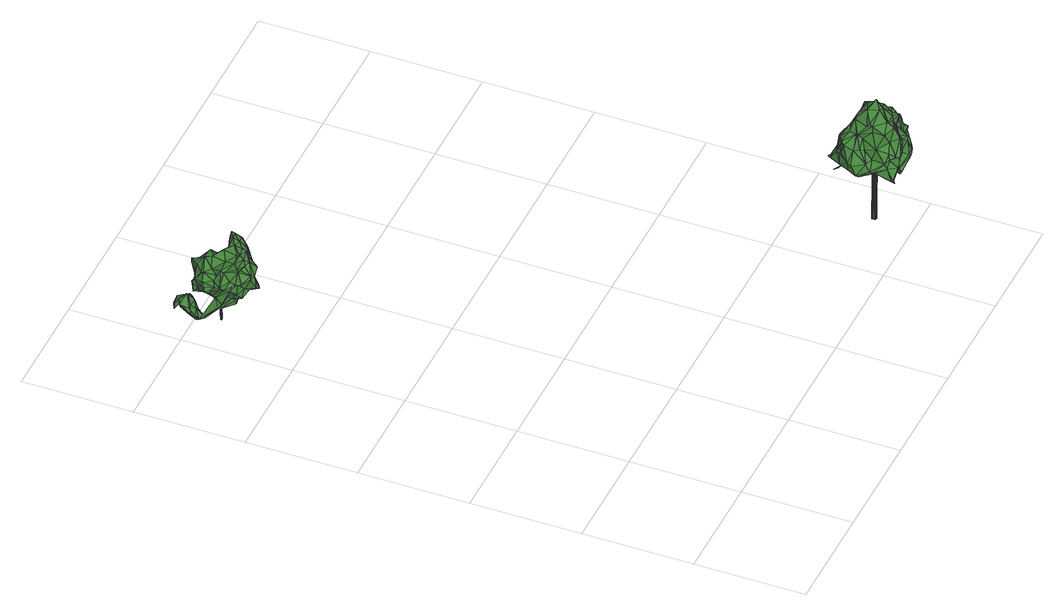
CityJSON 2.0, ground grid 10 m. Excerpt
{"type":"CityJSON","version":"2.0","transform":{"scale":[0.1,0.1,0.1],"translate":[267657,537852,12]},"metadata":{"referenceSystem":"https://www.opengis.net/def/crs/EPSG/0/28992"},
"CityObjects":{
"tree1":{"type":"SolitaryVegetationObject","attributes":{"gtid":469,"crown_width_m":6.01,"crown_median_z":16.8,"crown_r50_m":0.271,"crown_porosity":0.918,"trunk_H_m":3.92,"trunk_DBH_m":0.187,"trunk_radius_m":0.0935,"trunk_base_height_m":12.88,"original_gtid":"471"},"geometry":[{"type":"MultiSurface","lod":"3","boundaries":[[[0,1,2]],[[3,4,5]],[[6,7,8]],[[6,8,9]],[[10,5,4]],[[11,12,13]],[[3,0,14]],[[15,16,17]],[[18,19,20]],[[18,20,21]],[[22,23,24]],[[17,25,26]],[[27,25,17]],[[28,29,30]],[[31,32,33]],[[34,30,35]],[[34,35,36]],[[2,1,37]],[[38,39,40]],[[16,41,42]],[[1,0,3]],[[43,44,38]],[[45,46,47]],[[45,47,48]],[[49,50,51]],[[52,38,44]],[[4,3,53]],[[3,14,53]],[[3,5,1]],[[48,18,54]],[[55,56,57]],[[58,59,60]],[[58,60,61]],[[62,63,64]],[[65,66,67]],[[68,24,64]],[[33,32,26]],[[69,70,71]],[[72,73,74]],[[75,76,36]],[[77,10,4]],[[77,4,53]],[[78,79,65]],[[0,2,14]],[[80,14,2]],[[52,81,59]],[[33,82,83]],[[84,85,86]],[[87,88,11]],[[89,61,60]],[[90,44,43]],[[91,92,93]],[[94,91,93]],[[22,91,94]],[[95,77,14]],[[96,97,98]],[[97,99,100]],[[101,102,56]],[[103,104,105]],[[21,54,18]],[[106,107,108]],[[105,75,103]],[[22,94,23]],[[109,110,111]],[[94,93,85]],[[84,94,85]],[[51,112,113]],[[51,113,49]],[[114,115,51]],[[116,90,43]],[[17,117,25]],[[118,119,102]],[[26,32,17]],[[84,86,120]],[[90,116,57]],[[121,122,77]],[[101,123,124]],[[101,56,123]],[[118,125,104]],[[105,104,125]],[[81,52,44]],[[106,126,127]],[[44,90,128]],[[44,128,81]],[[129,36,35]],[[130,131,132]],[[130,132,56]],[[15,133,134]],[[69,129,135]],[[136,83,82]],[[34,123,55]],[[84,137,94]],[[23,94,137]],[[100,65,97]],[[76,75,105]],[[138,62,64]],[[68,139,24]],[[55,123,56]],[[109,132,110]],[[74,140,141]],[[123,34,124]],[[98,142,96]],[[143,144,137]],[[143,137,131]],[[145,146,147]],[[148,66,149]],[[85,93,120]],[[70,41,16]],[[27,150,25]],[[138,118,151]],[[138,151,62]],[[88,152,31]],[[55,153,34]],[[17,32,42]],[[25,154,26]],[[37,106,12]],[[155,120,92]],[[156,30,29]],[[118,157,125]],[[38,116,43]],[[121,95,11]],[[118,104,151]],[[17,25,158]],[[59,81,159]],[[11,88,83]],[[150,154,25]],[[160,161,7]],[[32,152,42]],[[120,86,85]],[[105,162,76]],[[108,12,106]],[[13,12,108]],[[106,127,107]],[[163,161,160]],[[92,161,163]],[[150,164,107]],[[11,83,121]],[[17,42,15]],[[145,165,146]],[[134,165,145]],[[27,164,150]],[[136,166,83]],[[163,160,167]],[[93,92,120]],[[78,65,100]],[[168,169,104]],[[163,109,170]],[[141,78,171]],[[100,171,78]],[[31,83,121]],[[172,173,174]],[[172,174,175]],[[176,160,74]],[[176,74,73]],[[46,177,47]],[[106,37,126]],[[37,12,178]],[[38,179,116]],[[180,19,115]],[[10,122,5]],[[146,18,48]],[[112,18,146]],[[5,122,37]],[[126,37,122]],[[17,158,27]],[[148,181,67]],[[132,111,110]],[[91,161,92]],[[7,161,91]],[[182,50,49]],[[12,11,178]],[[70,183,181]],[[70,184,183]],[[68,64,63]],[[68,63,46]],[[84,111,137]],[[131,137,111]],[[126,122,127]],[[21,20,45]],[[160,7,72]],[[52,59,58]],[[70,181,41]],[[141,140,114]],[[130,102,119]],[[141,171,74]],[[56,102,130]],[[143,138,144]],[[138,64,144]],[[21,45,54]],[[135,156,70]],[[184,153,179]],[[178,11,80]],[[80,11,95]],[[185,46,63]],[[163,159,109]],[[57,56,128]],[[57,128,90]],[[151,169,186]],[[151,186,62]],[[39,38,187]],[[39,187,96]],[[104,169,151]],[[116,179,153]],[[42,41,148]],[[97,96,61]],[[108,87,13]],[[40,67,181]],[[184,38,40]],[[37,178,2]],[[80,2,178]],[[16,71,70]],[[6,9,20]],[[80,95,14]],[[23,137,144]],[[73,188,176]],[[97,65,98]],[[59,159,60]],[[5,37,1]],[[102,101,157]],[[125,157,101]],[[189,167,159]],[[189,159,163]],[[189,163,167]],[[36,76,162]],[[95,121,77]],[[64,24,144]],[[23,144,24]],[[36,162,34]],[[124,34,162]],[[77,122,10]],[[132,81,128]],[[132,128,56]],[[142,98,65]],[[48,54,45]],[[31,83,88]],[[149,175,190]],[[163,170,92]],[[88,87,152]],[[14,77,53]],[[16,42,17]],[[109,111,170]],[[155,170,111]],[[91,22,139]],[[100,99,171]],[[184,28,30]],[[87,11,13]],[[15,42,182]],[[191,72,180]],[[192,69,71]],[[42,190,182]],[[138,119,118]],[[130,119,131]],[[27,158,164]],[[164,158,108]],[[108,107,164]],[[24,139,22]],[[142,65,67]],[[182,113,15]],[[49,113,182]],[[180,72,19]],[[51,193,114]],[[131,111,132]],[[146,165,112]],[[8,7,194]],[[122,166,127]],[[92,170,155]],[[142,67,39]],[[40,39,67]],[[50,174,173]],[[182,175,174]],[[96,142,39]],[[138,143,119]],[[148,149,190]],[[114,140,115]],[[191,115,140]],[[180,115,191]],[[131,119,143]],[[182,190,175]],[[31,152,32]],[[17,152,87]],[[42,152,17]],[[15,195,133]],[[55,57,153]],[[190,42,148]],[[136,82,154]],[[51,50,193]],[[173,193,50]],[[89,171,99]],[[176,171,89]],[[129,103,75]],[[81,109,159]],[[109,81,132]],[[34,153,196]],[[149,172,175]],[[148,67,66]],[[129,75,36]],[[192,129,69]],[[103,129,192]],[[30,156,35]],[[74,171,176]],[[188,74,176]],[[16,134,197]],[[16,15,134]],[[198,141,193]],[[198,193,78]],[[198,78,141]],[[114,193,141]],[[18,112,199]],[[68,46,45]],[[68,45,9]],[[65,149,66]],[[6,20,19]],[[61,96,58]],[[9,139,68]],[[196,153,184]],[[147,200,201]],[[104,202,168]],[[104,103,202]],[[145,201,134]],[[147,201,145]],[[184,179,38]],[[134,201,197]],[[202,197,168]],[[51,115,199]],[[51,199,112]],[[28,184,70]],[[19,203,6]],[[7,6,203]],[[113,112,165]],[[134,133,165]],[[125,162,105]],[[162,125,101]],[[124,162,101]],[[17,87,117]],[[182,174,50]],[[193,173,79]],[[193,79,78]],[[65,79,149]],[[167,160,89]],[[176,89,160]],[[18,199,19]],[[115,19,199]],[[29,70,156]],[[167,89,159]],[[60,159,89]],[[9,45,20]],[[89,99,61]],[[99,97,61]],[[16,197,71]],[[202,71,197]],[[103,71,202]],[[191,73,72]],[[84,120,111]],[[120,155,111]],[[197,201,168]],[[200,168,201]],[[192,71,103]],[[96,187,58]],[[52,58,187]],[[57,116,153]],[[8,139,9]],[[183,40,181]],[[183,184,40]],[[133,195,165]],[[127,166,107]],[[107,166,150]],[[52,187,38]],[[79,173,172]],[[79,172,149]],[[168,200,169]],[[177,200,147]],[[196,30,34]],[[184,30,196]],[[146,47,147]],[[48,47,146]],[[139,194,91]],[[113,195,15]],[[165,195,113]],[[72,74,160]],[[203,72,7]],[[203,19,72]],[[181,148,41]],[[102,157,118]],[[28,70,29]],[[200,177,186]],[[169,200,186]],[[7,91,194]],[[8,194,139]],[[73,191,188]],[[74,188,140]],[[191,140,188]],[[87,108,117]],[[177,147,47]],[[46,186,177]],[[185,186,46]],[[62,186,63]],[[185,63,186]],[[69,135,70]],[[129,35,135]],[[156,135,35]],[[150,166,154]],[[154,166,136]],[[33,83,31]],[[158,25,108]],[[117,108,25]],[[166,122,83]],[[121,83,122]],[[154,82,26]],[[33,26,82]],[[204,205,206]],[[205,207,208]],[[205,208,206]],[[206,208,209]],[[206,208,210]],[[208,207,211]],[[208,211,210]],[[210,211,212]],[[210,212,206]],[[212,211,213]],[[212,213,206]],[[211,207,213]],[[213,207,214]],[[213,214,206]],[[207,205,214]],[[214,205,204]],[[214,204,206]]]}]},
"tree2":{"type":"SolitaryVegetationObject","attributes":{"gtid":304,"crown_width_m":6.71,"crown_median_z":20.65,"crown_r50_m":0.317,"crown_porosity":0.906,"trunk_H_m":7.5,"trunk_DBH_m":0.333,"trunk_radius_m":0.166,"trunk_base_height_m":13.15,"original_gtid":"304"},"geometry":[{"type":"MultiSurface","lod":"3","boundaries":[[[215,216,217]],[[218,217,216]],[[219,220,221]],[[222,223,224]],[[225,226,227]],[[228,229,230]],[[231,232,215]],[[231,215,233]],[[234,235,236]],[[237,238,226]],[[239,240,241]],[[242,243,244]],[[245,241,246]],[[247,241,240]],[[248,249,250]],[[251,252,253]],[[254,255,256]],[[257,258,259]],[[260,261,262]],[[263,264,265]],[[256,255,266]],[[267,247,268]],[[251,242,269]],[[270,271,272]],[[215,232,273]],[[274,275,276]],[[277,278,279]],[[278,280,279]],[[281,282,283]],[[284,285,286]],[[287,288,289]],[[290,291,292]],[[280,293,294]],[[295,296,233]],[[297,298,244]],[[297,244,243]],[[299,300,301]],[[219,302,220]],[[303,304,274]],[[305,297,243]],[[306,307,308]],[[240,309,310]],[[311,250,254]],[[219,221,262]],[[237,312,238]],[[304,275,274]],[[313,245,314]],[[314,245,218]],[[315,316,317]],[[318,319,294]],[[320,321,247]],[[322,323,239]],[[324,325,326]],[[290,292,327]],[[328,329,260]],[[330,225,331]],[[332,300,299]],[[333,334,335]],[[294,279,280]],[[336,246,337]],[[338,286,339]],[[340,341,342]],[[343,232,231]],[[262,344,219]],[[215,217,345]],[[346,347,348]],[[349,305,243]],[[350,351,302]],[[277,352,278]],[[344,270,272]],[[238,353,332]],[[288,287,334]],[[288,237,253]],[[310,354,247]],[[242,251,355]],[[242,355,243]],[[356,321,357]],[[358,330,359]],[[218,360,361]],[[215,362,233]],[[288,312,237]],[[363,364,365]],[[365,364,272]],[[246,366,360]],[[366,361,360]],[[255,296,367]],[[284,286,338]],[[368,335,304]],[[367,296,295]],[[283,369,281]],[[257,370,293]],[[293,294,257]],[[371,369,263]],[[266,372,336]],[[227,331,225]],[[253,237,251]],[[373,354,374]],[[247,240,310]],[[375,376,377]],[[375,377,300]],[[220,250,249]],[[267,268,378]],[[238,227,226]],[[298,378,379]],[[330,358,328]],[[364,346,380]],[[264,381,382]],[[383,350,384]],[[385,241,245]],[[281,241,385]],[[386,387,388]],[[251,389,252]],[[359,390,317]],[[308,391,306]],[[392,393,394]],[[366,246,336]],[[395,295,233]],[[326,265,264]],[[224,282,222]],[[378,298,267]],[[334,287,275]],[[276,275,287]],[[396,386,276]],[[396,382,386]],[[362,397,398]],[[276,386,388]],[[389,325,324]],[[262,235,260]],[[249,235,262]],[[336,337,356]],[[336,356,266]],[[399,267,297]],[[346,400,401]],[[256,357,254]],[[356,357,256]],[[254,357,311]],[[356,256,266]],[[326,289,324]],[[289,252,389]],[[358,317,339]],[[316,339,317]],[[402,403,393]],[[403,394,393]],[[324,289,389]],[[404,405,406]],[[234,260,235]],[[384,350,219]],[[407,394,408]],[[300,332,375]],[[333,332,334]],[[352,370,293]],[[257,409,232]],[[338,410,411]],[[275,304,335]],[[275,335,334]],[[272,329,339]],[[278,352,280]],[[384,412,383]],[[249,221,220]],[[249,262,221]],[[413,414,368]],[[263,381,264]],[[283,381,263]],[[337,241,247]],[[225,307,226]],[[234,236,415]],[[274,416,303]],[[289,326,396]],[[289,396,287]],[[344,417,412]],[[362,398,395]],[[406,405,258]],[[406,258,418]],[[239,419,354]],[[306,391,420]],[[306,420,243]],[[277,279,352]],[[363,365,346]],[[331,390,359]],[[233,296,351]],[[293,279,294]],[[337,247,356]],[[421,422,313]],[[330,331,359]],[[237,226,251]],[[292,423,377]],[[315,423,292]],[[418,348,424]],[[316,291,284]],[[425,348,418]],[[346,348,425]],[[346,425,418]],[[426,250,220]],[[427,340,428]],[[303,427,428]],[[268,265,379]],[[233,383,412]],[[330,308,225]],[[246,360,245]],[[243,355,306]],[[251,269,389]],[[429,319,430]],[[274,276,388]],[[308,307,225]],[[232,343,431]],[[232,431,257]],[[364,344,272]],[[432,433,223]],[[389,269,325]],[[304,408,368]],[[333,335,368]],[[268,379,378]],[[385,245,313]],[[385,313,281]],[[240,434,309]],[[222,432,223]],[[377,301,300]],[[223,404,224]],[[280,352,293]],[[424,435,418]],[[352,279,293]],[[249,236,235]],[[340,342,407]],[[341,394,407]],[[340,407,428]],[[342,341,407]],[[345,362,215]],[[408,304,428]],[[304,303,428]],[[435,341,340]],[[406,340,427]],[[435,340,406]],[[435,394,341]],[[435,424,394]],[[428,407,408]],[[253,252,288]],[[289,288,252]],[[281,422,282]],[[227,436,437]],[[273,314,216]],[[376,392,327]],[[424,392,394]],[[264,382,396]],[[263,369,283]],[[326,264,396]],[[303,416,427]],[[431,258,257]],[[368,414,333]],[[290,284,291]],[[248,420,236]],[[362,395,233]],[[255,302,296]],[[417,364,231]],[[257,259,405]],[[395,398,295]],[[295,398,367]],[[379,325,269]],[[370,257,405]],[[337,246,241]],[[294,319,228]],[[310,374,354]],[[316,315,291]],[[292,291,315]],[[314,429,421]],[[305,399,297]],[[216,215,273]],[[249,248,236]],[[305,321,399]],[[284,290,438]],[[259,258,405]],[[328,415,330]],[[406,418,435]],[[327,377,376]],[[292,377,327]],[[302,219,350]],[[359,317,358]],[[439,272,271]],[[227,238,436]],[[248,349,420]],[[437,390,331]],[[330,391,308]],[[440,441,224]],[[404,223,442]],[[376,393,392]],[[393,376,375]],[[431,401,258]],[[346,401,431]],[[371,265,268]],[[263,265,371]],[[248,250,311]],[[404,370,405]],[[228,319,229]],[[393,375,414]],[[216,314,218]],[[437,423,315]],[[388,443,416]],[[431,343,380]],[[431,380,346]],[[248,311,321]],[[248,321,305]],[[438,290,392]],[[357,321,311]],[[238,332,436]],[[423,301,377]],[[298,379,244]],[[379,265,325]],[[326,325,265]],[[440,404,406]],[[375,333,414]],[[332,333,375]],[[438,348,347]],[[368,408,413]],[[227,437,331]],[[440,224,404]],[[312,353,238]],[[334,353,288]],[[288,353,312]],[[328,358,329]],[[339,444,272]],[[268,247,419]],[[268,419,371]],[[402,393,414]],[[233,351,383]],[[345,397,362]],[[339,329,358]],[[272,439,260]],[[388,416,274]],[[313,422,281]],[[315,390,437]],[[317,390,315]],[[272,260,329]],[[391,330,415]],[[391,415,236]],[[397,345,217]],[[397,217,361]],[[218,245,360]],[[281,239,241]],[[281,369,239]],[[361,217,218]],[[316,445,339]],[[260,234,415]],[[349,248,305]],[[391,236,420]],[[243,420,349]],[[365,272,444]],[[381,224,441]],[[381,441,382]],[[440,427,441]],[[440,406,427]],[[446,447,441]],[[219,344,448]],[[384,448,344]],[[219,448,384]],[[436,332,299]],[[436,299,437]],[[320,247,399]],[[314,229,429]],[[230,314,273]],[[365,449,346]],[[449,444,285]],[[230,229,314]],[[255,254,426]],[[302,255,426]],[[302,426,220]],[[363,346,364]],[[286,444,339]],[[426,254,250]],[[450,294,442]],[[294,404,442]],[[438,392,348]],[[424,348,392]],[[434,373,374]],[[276,451,396]],[[287,451,276]],[[344,262,261]],[[344,261,270]],[[323,373,239]],[[415,328,452]],[[260,452,328]],[[415,452,260]],[[283,282,381]],[[412,384,344]],[[224,381,282]],[[344,364,417]],[[327,392,290]],[[449,347,346]],[[414,413,403]],[[402,414,403]],[[438,347,284]],[[285,347,449]],[[284,347,285]],[[223,433,442]],[[222,282,421]],[[222,421,429]],[[429,229,319]],[[222,429,432]],[[306,355,307]],[[226,307,251]],[[355,251,307]],[[332,353,334]],[[261,260,439]],[[423,437,301]],[[302,351,296]],[[380,343,231]],[[380,231,364]],[[228,409,294]],[[230,409,228]],[[299,301,437]],[[350,383,351]],[[418,400,346]],[[258,400,418]],[[239,373,434]],[[239,434,240]],[[309,434,374]],[[309,374,310]],[[267,399,247]],[[365,444,449]],[[285,444,286]],[[294,293,370]],[[294,370,404]],[[447,446,387]],[[447,387,386]],[[387,446,388]],[[258,401,400]],[[255,367,372]],[[255,372,266]],[[398,397,372]],[[398,372,367]],[[366,372,361]],[[361,372,397]],[[366,336,372]],[[369,419,239]],[[371,419,369]],[[294,409,257]],[[232,409,273]],[[230,273,409]],[[386,382,447]],[[421,313,314]],[[318,430,319]],[[382,441,447]],[[421,282,422]],[[247,354,419]],[[322,239,354]],[[322,354,323]],[[323,354,373]],[[298,297,267]],[[242,244,269]],[[320,399,321]],[[269,244,379]],[[356,247,321]],[[432,429,430]],[[430,433,432]],[[427,443,441]],[[416,443,427]],[[388,446,443]],[[446,441,443]],[[450,318,294]],[[450,442,318]],[[318,442,433]],[[318,433,430]],[[403,413,408]],[[403,408,394]],[[287,396,451]],[[439,271,261]],[[261,271,270]],[[411,445,453]],[[417,231,412]],[[412,231,233]],[[316,284,338]],[[445,411,410]],[[445,410,339]],[[339,410,338]],[[445,316,338]],[[445,338,453]],[[453,338,411]],[[454,455,456]],[[454,456,457]],[[457,456,458]],[[457,458,459]],[[456,455,460]],[[456,460,458]],[[458,460,461]],[[458,461,459]],[[460,455,462]],[[460,462,461]],[[461,462,463]],[[461,463,459]],[[462,455,464]],[[462,464,463]],[[463,464,465]],[[463,465,459]],[[464,455,466]],[[464,466,465]],[[465,466,467]],[[465,467,459]],[[466,455,468]],[[466,468,467]],[[468,455,469]],[[468,469,467]],[[467,469,470]],[[467,470,459]],[[470,469,471]],[[470,471,459]],[[469,455,472]],[[469,472,471]],[[472,455,473]],[[472,473,471]],[[471,473,474]],[[471,474,459]],[[473,455,475]],[[473,475,474]],[[475,455,476]],[[475,476,474]],[[474,476,477]],[[474,477,459]],[[476,455,478]],[[476,478,477]],[[477,478,479]],[[477,479,459]],[[479,478,480]],[[479,480,459]],[[478,455,481]],[[478,481,480]],[[481,455,454]],[[481,454,480]],[[480,454,457]],[[480,457,459]]]}]}
},
"vertices":[
[37,517,23],[35,518,24],[36,507,29],[34,518,21],[25,516,21],[26,517,23],[51,459,62],[61,462,60],[51,457,64],[50,453,64],[22,515,21],[32,501,27],[25,504,38],[20,500,31],[36,515,20],[30,476,31],[24,479,43],[15,490,23],[38,455,48],[50,460,48],[43,454,56],[42,448,53],[56,464,76],[52,467,78],[52,463,76],[13,497,27],[16,493,21],[9,495,30],[27,496,53],[18,496,50],[22,499,54],[28,495,17],[23,488,19],[22,493,19],[24,498,57],[18,492,54],[15,489,61],[32,509,31],[41,502,53],[45,497,45],[36,497,47],[27,480,40],[29,479,27],[43,505,60],[45,504,60],[39,451,63],[35,452,66],[34,452,63],[36,448,54],[42,468,30],[44,469,24],[43,467,31],[55,501,56],[32,516,20],[38,446,53],[34,500,65],[37,494,72],[36,503,65],[61,497,52],[64,495,55],[63,494,52],[62,494,48],[27,461,76],[38,459,72],[41,461,76],[51,485,36],[41,486,35],[44,491,43],[45,458,72],[23,488,48],[24,489,46],[23,481,46],[56,466,47],[67,468,44],[62,471,46],[11,483,57],[13,485,61],[26,513,23],[57,482,36],[49,480,28],[36,505,27],[56,497,64],[19,496,24],[27,498,24],[59,478,81],[67,480,79],[65,482,81],[23,496,27],[25,495,25],[61,480,50],[40,507,64],[63,467,71],[66,473,70],[68,474,75],[58,472,79],[34,503,26],[56,501,41],[61,493,38],[56,497,39],[59,487,42],[59,485,37],[25,490,66],[30,485,67],[13,480,56],[17,473,60],[15,476,61],[25,505,38],[14,507,34],[16,499,31],[54,488,63],[48,486,65],[54,480,74],[35,460,40],[39,471,33],[47,469,37],[50,461,40],[37,506,63],[18,495,24],[25,475,72],[37,476,72],[63,483,75],[30,501,21],[25,509,29],[26,493,64],[25,491,65],[22,480,62],[24,508,34],[20,510,35],[44,498,65],[18,492,53],[38,488,74],[46,481,77],[46,489,67],[32,470,44],[30,469,48],[18,495,51],[21,499,27],[52,474,79],[36,467,74],[54,463,70],[57,469,44],[55,475,40],[54,498,40],[44,468,76],[44,466,77],[35,464,53],[36,458,50],[27,459,60],[35,486,36],[42,484,28],[13,506,33],[25,472,71],[23,488,20],[27,498,57],[15,497,26],[61,482,73],[17,496,50],[26,479,65],[10,495,30],[58,487,55],[58,470,54],[59,465,63],[17,488,62],[57,478,64],[13,505,34],[35,465,42],[21,503,29],[61,480,52],[21,470,56],[25,467,63],[59,481,70],[63,478,47],[50,478,23],[52,476,21],[45,475,23],[40,483,24],[66,477,47],[26,457,62],[34,506,30],[37,498,58],[52,461,44],[34,488,40],[32,477,26],[32,487,45],[31,501,48],[34,461,70],[29,461,72],[51,498,49],[66,468,44],[56,485,55],[35,483,26],[58,466,45],[21,483,57],[48,477,29],[58,464,64],[33,474,39],[23,500,55],[23,472,53],[53,478,39],[42,462,44],[25,462,61],[33,467,55],[21,474,55],[54,464,58],[40,482,48],[38,480,9],[39,482,48],[38,479,9],[37,480,9],[39,483,48],[38,482,48],[37,479,9],[38,481,48],[39,481,48],[40,481,48],
[372,30,69],[376,45,76],[378,34,79],[383,46,75],[378,8,76],[384,10,81],[380,8,81],[376,65,86],[366,68,82],[368,63,92],[356,14,120],[356,20,124],[346,18,118],[373,58,64],[380,56,67],[375,53,66],[367,30,65],[368,42,67],[378,23,62],[370,8,98],[374,10,96],[373,9,100],[359,28,132],[346,29,124],[370,44,90],[381,32,85],[383,39,83],[376,25,119],[380,19,115],[384,28,111],[386,45,78],[393,41,80],[383,31,94],[378,16,93],[377,13,93],[391,17,90],[365,28,130],[366,34,135],[363,33,139],[396,21,82],[395,22,73],[398,23,83],[358,50,65],[358,46,76],[359,52,71],[365,12,88],[373,15,81],[374,8,80],[382,51,103],[378,49,114],[383,38,112],[399,28,82],[388,30,107],[386,36,107],[378,32,123],[366,21,73],[363,21,85],[356,18,80],[370,45,69],[350,59,105],[354,52,114],[359,50,112],[356,68,58],[357,68,58],[356,64,61],[357,64,61],[378,53,91],[377,61,87],[383,57,101],[335,22,85],[341,22,87],[342,13,85],[360,47,124],[356,38,132],[370,44,127],[331,35,80],[333,23,87],[331,25,89],[356,61,64],[358,59,66],[389,17,61],[389,16,61],[385,21,108],[391,31,110],[344,37,111],[338,37,103],[340,34,102],[385,16,67],[351,61,101],[347,58,105],[385,20,107],[370,21,115],[360,21,120],[360,15,117],[375,24,78],[376,28,93],[393,17,93],[348,32,125],[377,48,76],[380,49,74],[339,15,94],[337,12,91],[342,12,97],[373,54,70],[373,58,65],[378,23,104],[391,20,94],[367,40,102],[363,34,99],[372,43,127],[380,40,119],[379,50,119],[329,37,82],[354,6,98],[353,8,90],[357,9,110],[352,16,107],[341,40,116],[347,44,111],[352,47,122],[348,50,111],[398,38,78],[392,38,90],[335,8,81],[348,7,86],[344,65,85],[341,65,84],[342,67,84],[362,33,58],[364,14,69],[378,28,73],[348,33,74],[339,34,88],[338,38,87],[382,21,107],[373,15,64],[378,19,64],[354,64,63],[348,35,121],[374,30,97],[372,22,118],[395,29,89],[393,20,94],[348,5,98],[345,8,99],[388,43,77],[389,40,78],[382,25,69],[357,28,75],[357,24,67],[354,22,81],[397,40,76],[396,24,70],[339,54,106],[381,48,95],[356,58,67],[380,46,102],[395,26,74],[362,33,89],[367,26,92],[336,42,102],[328,41,92],[334,30,93],[391,31,109],[388,34,112],[359,30,67],[377,55,101],[370,56,103],[371,15,59],[367,12,65],[376,42,80],[368,50,105],[354,46,100],[353,55,101],[373,40,127],[345,14,101],[365,13,106],[333,46,83],[330,45,92],[337,55,83],[384,23,67],[373,50,116],[388,25,75],[389,25,70],[385,21,107],[356,39,82],[358,31,72],[338,54,94],[338,55,94],[361,59,80],[357,55,71],[355,55,85],[341,64,84],[339,58,93],[360,51,65],[335,6,81],[334,5,81],[371,17,60],[338,53,105],[337,51,104],[364,10,103],[352,59,100],[369,21,69],[349,45,84],[377,40,102],[377,21,105],[375,60,76],[373,57,84],[340,27,94],[338,52,81],[348,37,86],[391,20,79],[354,60,95],[346,60,95],[378,63,73],[375,61,76],[360,36,66],[370,64,79],[370,62,79],[371,35,78],[345,55,86],[346,29,118],[340,23,106],[334,37,82],[366,19,87],[367,56,90],[367,60,94],[367,60,80],[354,56,99],[350,20,85],[335,6,82],[354,51,95],[367,47,92],[370,19,70],[348,28,86],[370,52,74],[368,42,115],[353,13,92],[334,4,81],[364,34,11],[362,34,11],[364,35,11],[366,34,86],[366,35,86],[364,34,87],[364,36,11],[365,36,86],[363,36,11],[365,36,87],[362,36,11],[364,36,87],[362,36,12],[363,36,87],[361,36,12],[361,35,12],[363,35,87],[363,34,87],[361,34,12],[361,33,12],[363,33,87],[362,33,12],[362,33,11],[364,33,87],[363,33,11],[365,33,87],[365,33,86],[364,33,11]
]}
